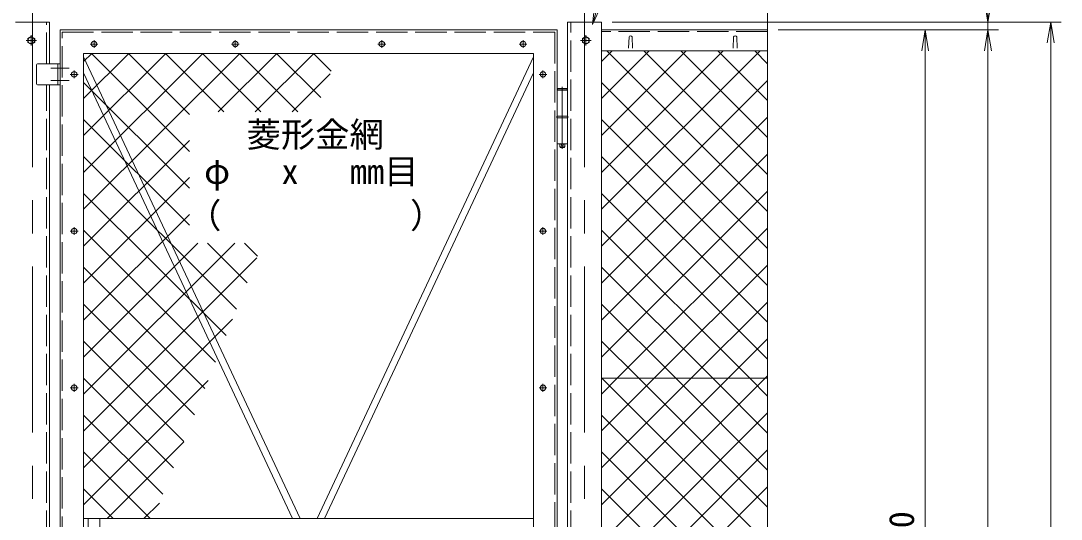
# Model space of a CAD drawing. Units: millimetres at full size; details may follow other scales. Extents: x -4200 to 4200, y -2970 to 2970.
# Drawn here: x -2657 to -668, y 525 to 1479 of the extents above; entities that cross this region are included whole.
import ezdxf
from ezdxf.enums import TextEntityAlignment as Align

# ---------------------------------------------------------------- set-up
doc = ezdxf.new("R2010")
doc.units = ezdxf.units.MM
doc.header["$LTSCALE"] = 10
doc.linetypes.add('DASHED', pattern=[7.5, 6, -1.5])
doc.linetypes.add('USER1', pattern=[50.8, 31.75, -6.35, 6.35, -6.35])
for name, color, linetype, lineweight in [('0-1_D-STR3', 3, 'Continuous', 13), ('0-2_D-BMK', 2, 'USER1', 13), ('0-3_D-STR1', 1, 'Continuous', 18), ('0-6_D-STR-DIM', 7, 'Continuous', 13), ('0-7_0', 7, 'Continuous', 18), ('0-9_D-STR-TXT', 7, 'Continuous', 13), ('0-A_D-STR2', 7, 'Continuous', 13)]:
    doc.layers.add(name, color=color, linetype=linetype, lineweight=lineweight)
doc.styles.add('ＭＳ ゴシック', font='')
doc.styles.get('ＭＳ ゴシック').set_extended_font_data('MS Gothic')

# ---------------------------------------------------------------- blocks, each defined once
blk = doc.blocks.new('_Open')
at = {"layer": '0-7_0'}
blk.add_line((-10, 1.667), (0, 0), dxfattribs=at)
blk.add_lwpolyline([(-10, -1.667), (0, 0), (-10, 0)], dxfattribs=at)

msp = doc.modelspace()

# ---------------------------------------------------------------- linework, layer by layer
at = {"layer": '0-1_D-STR3'}
for p, q in [((-2643.05, 1445.12), (-2636.55, 1448.87)), ((-2643.05, 1437.61), (-2643.05, 1445.12)), ((-2636.55, 1433.86), (-2643.05, 1437.61)), ((-2636.55, 1448.87), (-2630.05, 1445.12)), ((-2630.05, 1437.61), (-2636.55, 1433.86)), ((-2630.05, 1445.12), (-2630.05, 1437.61)), ((-1576.55, 1448.87), (-1583.05, 1445.12)), ((-1583.05, 1445.12), (-1583.05, 1437.61)), ((-1583.05, 1437.61), (-1576.55, 1433.86)), ((-1570.05, 1445.12), (-1576.55, 1448.87)), ((-1576.55, 1433.86), (-1570.05, 1437.61)), ((-1570.05, 1437.61), (-1570.05, 1445.12)), ((-2626.55, 1394.37), (-2626.55, 1358.37)), ((-2581.55, 1396.37), (-2624.55, 1396.37)), ((-2581.55, 1396.37), (-2581.55, 1356.37)), ((-2122.79, 526.37), (-2536.55, 1409.64)), ((-2090.3, 526.37), (-1676.55, 1409.64)), ((-2137.15, 526.37), (-2536.55, 1378.99)), ((-2075.95, 526.37), (-1676.55, 1378.99)), ((-2581.55, 1356.37), (-2624.55, 1356.37)), ((-1611.85, 1346.37), (-1631.25, 1346.37)), ((-1631.25, 1346.37), (-1631.25, 1296.37)), ((-1631.05, 1348.37), (-1630.05, 1349.37)), ((-1631.05, 1348.37), (-1631.05, 1346.37)), ((-1631.05, 1348.37), (-1612.05, 1348.37)), ((-1613.05, 1349.37), (-1630.05, 1349.37)), ((-1613.05, 1349.37), (-1612.05, 1348.37)), ((-1612.05, 1348.37), (-1612.05, 1346.37)), ((-1611.85, 1346.37), (-1611.85, 1296.37)), ((-1611.05, 1296.37), (-1632.05, 1296.37)), ((-1632.05, 1296.37), (-1632.05, 1293.37)), ((-1611.05, 1293.37), (-1632.05, 1293.37)), ((-1631.25, 1293.37), (-1631.25, 1243.37)), ((-1611.85, 1293.37), (-1611.85, 1243.37)), ((-1611.05, 1296.37), (-1611.05, 1293.37)), ((-1611.85, 1243.37), (-1631.25, 1243.37)), ((-1626.55, 1243.37), (-1626.55, 1237.37)), ((-1625.55, 1236.37), (-1626.55, 1237.37)), ((-1617.55, 1236.37), (-1625.55, 1236.37)), ((-1616.55, 1243.37), (-1616.55, 1237.37)), ((-1229.05, 794.62), (-1546.55, 794.62)), ((-2527.55, 526.37), (-2527.55, 426.37)), ((-2505.55, 526.37), (-2505.55, 426.37))]:
    msp.add_line(p, q, dxfattribs=at)
at = {"layer": '0-1_D-STR3', "linetype": 'DASHED'}
msp.add_line((-2585.55, 1396.37), (-2585.55, 1356.37), dxfattribs=at)
at = {"layer": '0-1_D-STR3'}
msp.add_lwpolyline([(-1617.55, 1236.37), (-1616.55, 1237.37), (-1626.55, 1237.37)], dxfattribs=at)
for centre, radius in [((-2636.55, 1441.37), 6.25), ((-2516.55, 1434.37), 5.25), ((-2246.55, 1434.37), 5.25), ((-1966.55, 1434.37), 5.25), ((-1696.55, 1434.37), 5.25), ((-1576.55, 1441.37), 6.25), ((-2554.55, 1376.37), 5.25), ((-1658.55, 1376.37), 5.25), ((-1621.55, 1241.37), 2), ((-2554.55, 1076.37), 5.25), ((-1658.55, 1076.37), 5.25), ((-2554.55, 776.37), 5.25), ((-1658.55, 776.37), 5.25)]:
    msp.add_circle(centre, radius, dxfattribs=at)
for centre, start, end in [((-2624.55, 1394.37), 90, 180), ((-2624.55, 1358.37), 180, 270)]:
    msp.add_arc(centre, 2, start, end, dxfattribs=at)
at = {"layer": '0-2_D-BMK'}
for p, q in [((-2634.05, 1516.37), (-2634.05, -833.63)), ((-1579.05, 1516.37), (-1579.05, -833.63)), ((-2646.55, 1441.37), (-2626.55, 1441.37)), ((-2636.55, 1451.37), (-2636.55, 1431.37)), ((-2509.11, 1434.37), (-2523.99, 1434.37)), ((-2516.55, 1441.81), (-2516.55, 1426.93)), ((-2239.11, 1434.37), (-2253.99, 1434.37)), ((-2246.55, 1441.81), (-2246.55, 1426.93)), ((-1959.11, 1434.37), (-1973.99, 1434.37)), ((-1966.55, 1441.81), (-1966.55, 1426.93)), ((-1689.11, 1434.37), (-1703.99, 1434.37)), ((-1696.55, 1441.81), (-1696.55, 1426.93)), ((-1566.55, 1441.37), (-1586.55, 1441.37)), ((-1576.55, 1451.37), (-1576.55, 1431.37)), ((-2599.15, 1388.37), (-2563.95, 1388.37)), ((-2547.11, 1376.37), (-2561.99, 1376.37)), ((-2554.55, 1383.81), (-2554.55, 1368.93)), ((-1651.11, 1376.37), (-1665.99, 1376.37)), ((-1658.55, 1383.81), (-1658.55, 1368.93)), ((-2599.15, 1364.37), (-2563.95, 1364.37)), ((-1621.55, 1352.77), (-1621.55, 1233.61)), ((-2547.11, 1076.37), (-2561.99, 1076.37)), ((-2554.55, 1083.81), (-2554.55, 1068.93)), ((-1651.11, 1076.37), (-1665.99, 1076.37)), ((-1658.55, 1083.81), (-1658.55, 1068.93)), ((-2547.11, 776.37), (-2561.99, 776.37)), ((-2554.55, 783.81), (-2554.55, 768.93)), ((-1651.11, 776.37), (-1665.99, 776.37)), ((-1658.55, 783.81), (-1658.55, 768.93))]:
    msp.add_line(p, q, dxfattribs=at)
at = {"layer": '0-3_D-STR1'}
for p, q in [((-2601.55, 1476.37), (-2666.55, 1476.37)), ((-2601.55, 1396.37), (-2601.55, 1476.37)), ((-1229.05, 1461.37), (-1546.55, 1461.37)), ((-1494.05, 1448.24), (-1494.8, 1426.74)), ((-1488.05, 1448.24), (-1487.3, 1426.74)), ((-1294.05, 1448.24), (-1294.8, 1426.74)), ((-1288.05, 1448.24), (-1287.3, 1426.74)), ((-2536.55, 1416.37), (-1676.55, 1416.37)), ((-2536.55, -463.63), (-2536.55, 1416.37)), ((-1676.55, 1416.37), (-1676.55, -463.63)), ((-1546.55, 1421.37), (-1229.05, 1421.37)), ((-2601.55, -793.63), (-2601.55, 1356.37)), ((-1676.55, 526.37), (-2536.55, 526.37))]:
    msp.add_line(p, q, dxfattribs=at)
at = {"layer": '0-3_D-STR1', "linetype": 'DASHED'}
for p, q in [((-2607.55, 1396.37), (-2607.55, 1476.37)), ((-1605.55, -793.63), (-1605.55, 1476.37)), ((-2577.55, -504.63), (-2577.55, 1457.37)), ((-1229.05, 1458.37), (-1546.55, 1458.37)), ((-2607.55, -793.63), (-2607.55, 1356.37))]:
    msp.add_line(p, q, dxfattribs=at)
at = {"layer": '0-3_D-STR1'}
for points in [[(-1546.55, -793.63), (-1611.55, -793.63), (-1611.55, 1476.37), (-1546.55, 1476.37)], [(-1631.55, 1461.37), (-1631.55, -508.63), (-2581.55, -508.63), (-2581.55, 1461.37)]]:
    msp.add_lwpolyline(points, close=True, dxfattribs=at)
at = {"layer": '0-3_D-STR1', "linetype": 'DASHED'}
msp.add_lwpolyline([(-2577.55, 1457.37), (-1635.55, 1457.37), (-1635.55, -504.63)], dxfattribs=at)
at = {"layer": '0-3_D-STR1'}
for centre in [(-1491.05, 1446.99), (-1291.05, 1446.99)]:
    msp.add_arc(centre, 3.25, 22.61986, 157.38014, dxfattribs=at)
at = {"layer": '0-6_D-STR-DIM'}
for p, q in [((-1229.05, 1525.82), (-1229.05, 465.59)), ((-1526.55, 1476.37), (-788, 1476.37)), ((-1526.55, 1476.37), (-668, 1476.37)), ((-808, 1461.37), (-808, 1476.37)), ((-688, -793.63), (-688, 1476.37)), ((-1209.05, 1461.37), (-908, 1461.37)), ((-1209.05, 1461.37), (-788, 1461.37)), ((-1209.05, 1461.37), (-788, 1461.37)), ((-928, 1461.37), (-928, -508.63)), ((-808, 1461.37), (-808, -538.63)), ((-808, 1421.37), (-808, 1381.37))]:
    msp.add_line(p, q, dxfattribs=at)
at = {"layer": '0-9_D-STR-TXT'}
msp.add_lwpolyline([(-1054.41, 1608.02), (-1525.38, 1608.02), (-1563.47, 1473.75)], dxfattribs=at)
at = {"layer": '0-A_D-STR2'}
for p, q in [((-2536.55, 1400.86), (-2521.04, 1416.37)), ((-2536.55, 1330.15), (-2450.33, 1416.37)), ((-2536.55, 1259.44), (-2379.62, 1416.37)), ((-2536.55, 1188.73), (-2308.91, 1416.37)), ((-2536.55, 1118.02), (-2238.2, 1416.37)), ((-2334.07, 1228.98), (-2521.46, 1416.37)), ((-2334.07, 1299.69), (-2450.75, 1416.37)), ((-2268.49, 1304.81), (-2380.04, 1416.37)), ((-2197.78, 1304.81), (-2309.33, 1416.37)), ((-2279.04, 1304.81), (-2167.49, 1416.37)), ((-2127.07, 1304.81), (-2238.62, 1416.37)), ((-2208.33, 1304.81), (-2096.78, 1416.37)), ((-2083.34, 1331.8), (-2167.91, 1416.37)), ((-2063.24, 1382.41), (-2097.2, 1416.37)), ((-1546.55, 1400.91), (-1526.09, 1421.37)), ((-1546.55, 1330.2), (-1455.38, 1421.37)), ((-1546.55, 1259.49), (-1384.67, 1421.37)), ((-1546.55, 1188.78), (-1313.96, 1421.37)), ((-1546.55, 1118.07), (-1243.25, 1421.37)), ((-1229.05, 1113.9), (-1536.51, 1421.37)), ((-1229.05, 1184.61), (-1465.8, 1421.37)), ((-1229.05, 1255.32), (-1395.09, 1421.37)), ((-1229.05, 1326.03), (-1324.38, 1421.37)), ((-1229.05, 1396.74), (-1253.67, 1421.37)), ((-2137.62, 1304.81), (-2065.35, 1377.08)), ((-2334.07, 1158.27), (-2536.55, 1360.74)), ((-1546.55, 1047.36), (-1229.05, 1364.86)), ((-1229.05, 1043.19), (-1546.55, 1360.69)), ((-1546.55, 976.65), (-1229.05, 1294.15)), ((-2334.07, 1087.55), (-2536.55, 1290.03)), ((-1229.05, 972.48), (-1546.55, 1289.98)), ((-2536.55, 1047.31), (-2334.07, 1249.78)), ((-2244.2, 926.97), (-2536.55, 1219.32)), ((-1546.55, 905.94), (-1229.05, 1223.44)), ((-1229.05, 901.77), (-1546.55, 1219.27)), ((-2536.55, 976.6), (-2334.07, 1179.07)), ((-2264.31, 876.37), (-2536.55, 1148.61)), ((-1546.55, 835.23), (-1229.05, 1152.73)), ((-1229.05, 831.06), (-1546.55, 1148.56)), ((-2536.55, 905.89), (-2334.07, 1108.36)), ((-2284.41, 825.77), (-2536.55, 1077.9)), ((-1263.32, 794.62), (-1546.55, 1077.85)), ((-1516.45, 794.62), (-1229.05, 1082.02)), ((-2536.55, 835.18), (-2318.29, 1053.43)), ((-2536.55, 764.47), (-2247.58, 1053.43)), ((-2224.09, 977.58), (-2299.95, 1053.43)), ((-2203.99, 1028.18), (-2229.24, 1053.43)), ((-2536.55, 693.76), (-2205.22, 1025.08)), ((-2304.52, 775.16), (-2536.55, 1007.19)), ((-1334.03, 794.62), (-1546.55, 1007.14)), ((-1445.73, 794.62), (-1229.05, 1011.31)), ((-2324.63, 724.56), (-2536.55, 936.48)), ((-1404.74, 794.62), (-1546.55, 936.43)), ((-1375.02, 794.62), (-1229.05, 940.6)), ((-2536.55, 623.04), (-2251.84, 907.75)), ((-2344.74, 673.96), (-2536.55, 865.77)), ((-1475.45, 794.62), (-1546.55, 865.72)), ((-1304.31, 794.62), (-1229.05, 869.88)), ((-1233.6, 794.62), (-1229.05, 799.17)), ((-2364.84, 623.35), (-2536.55, 795.06)), ((-2536.55, 552.33), (-2298.46, 790.42)), ((-1546.55, 764.52), (-1516.45, 794.62)), ((-1546.55, 693.81), (-1445.73, 794.62)), ((-1546.55, 623.1), (-1375.02, 794.62)), ((-1546.55, 552.38), (-1304.31, 794.62)), ((-1546.55, 481.67), (-1233.6, 794.62)), ((-1229.05, 548.22), (-1475.45, 794.62)), ((-1229.05, 618.93), (-1404.74, 794.62)), ((-1229.05, 689.64), (-1334.03, 794.62)), ((-1229.05, 760.35), (-1263.32, 794.62)), ((-2384.95, 572.75), (-2536.55, 724.35)), ((-1546.55, 410.96), (-1229.05, 728.46)), ((-1253.35, 431.1), (-1546.55, 724.29)), ((-2491.8, 526.37), (-2345.08, 673.09)), ((-1546.55, 340.25), (-1229.05, 657.75)), ((-2409.28, 526.37), (-2536.55, 653.63)), ((-1229.05, 336.08), (-1546.55, 653.58)), ((-2479.99, 526.37), (-2536.55, 582.92)), ((-1546.55, 269.54), (-1229.05, 587.04)), ((-1229.05, 265.37), (-1546.55, 582.87)), ((-2421.09, 526.37), (-2391.7, 555.76))]:
    msp.add_line(p, q, dxfattribs=at)
msp.add_lwpolyline([(-1229.05, 477.51), (-1546.16, 794.62), (-1546.55, 795.01)], dxfattribs=at)

# ---------------------------------------------------------------- block references
at = {"layer": '0-6_D-STR-DIM', "xscale": 4, "yscale": 4}
for p, rotation in [((-808, 1476.37), 270), ((-688, 1476.37), 90), ((-928, 1461.37), 90), ((-808, 1461.37), 90), ((-808, 1461.37), 90)]:
    msp.add_blockref('_Open', p, dxfattribs=dict(at, rotation=rotation))
at = {"layer": '0-9_D-STR-TXT', "xscale": 4, "yscale": 4, "rotation": 254.16392}
msp.add_blockref('_Open', (-1564.01, 1471.82), dxfattribs=at)

# ---------------------------------------------------------------- texts
at = {"layer": '0-6_D-STR-DIM', "style": 'ＭＳ ゴシック'}
msp.add_text('1970', height=48.09, rotation=90, dxfattribs=at).set_placement((-934.75, 409.45), align=Align.BOTTOM_LEFT)
at = {"layer": '0-9_D-STR-TXT', "style": 'ＭＳ ゴシック'}
for s, p in [('菱形金網', (-2225, 1222.76)), ('φ   x   mm目', (-2306.21, 1152.32)), ('（\u3000\u3000   \u3000\u3000）', (-2338.7, 1067.85))]:
    msp.add_text(s, height=48.09, dxfattribs=at).set_placement(p, align=Align.BOTTOM_LEFT)

doc.saveas('drawing.dxf')
